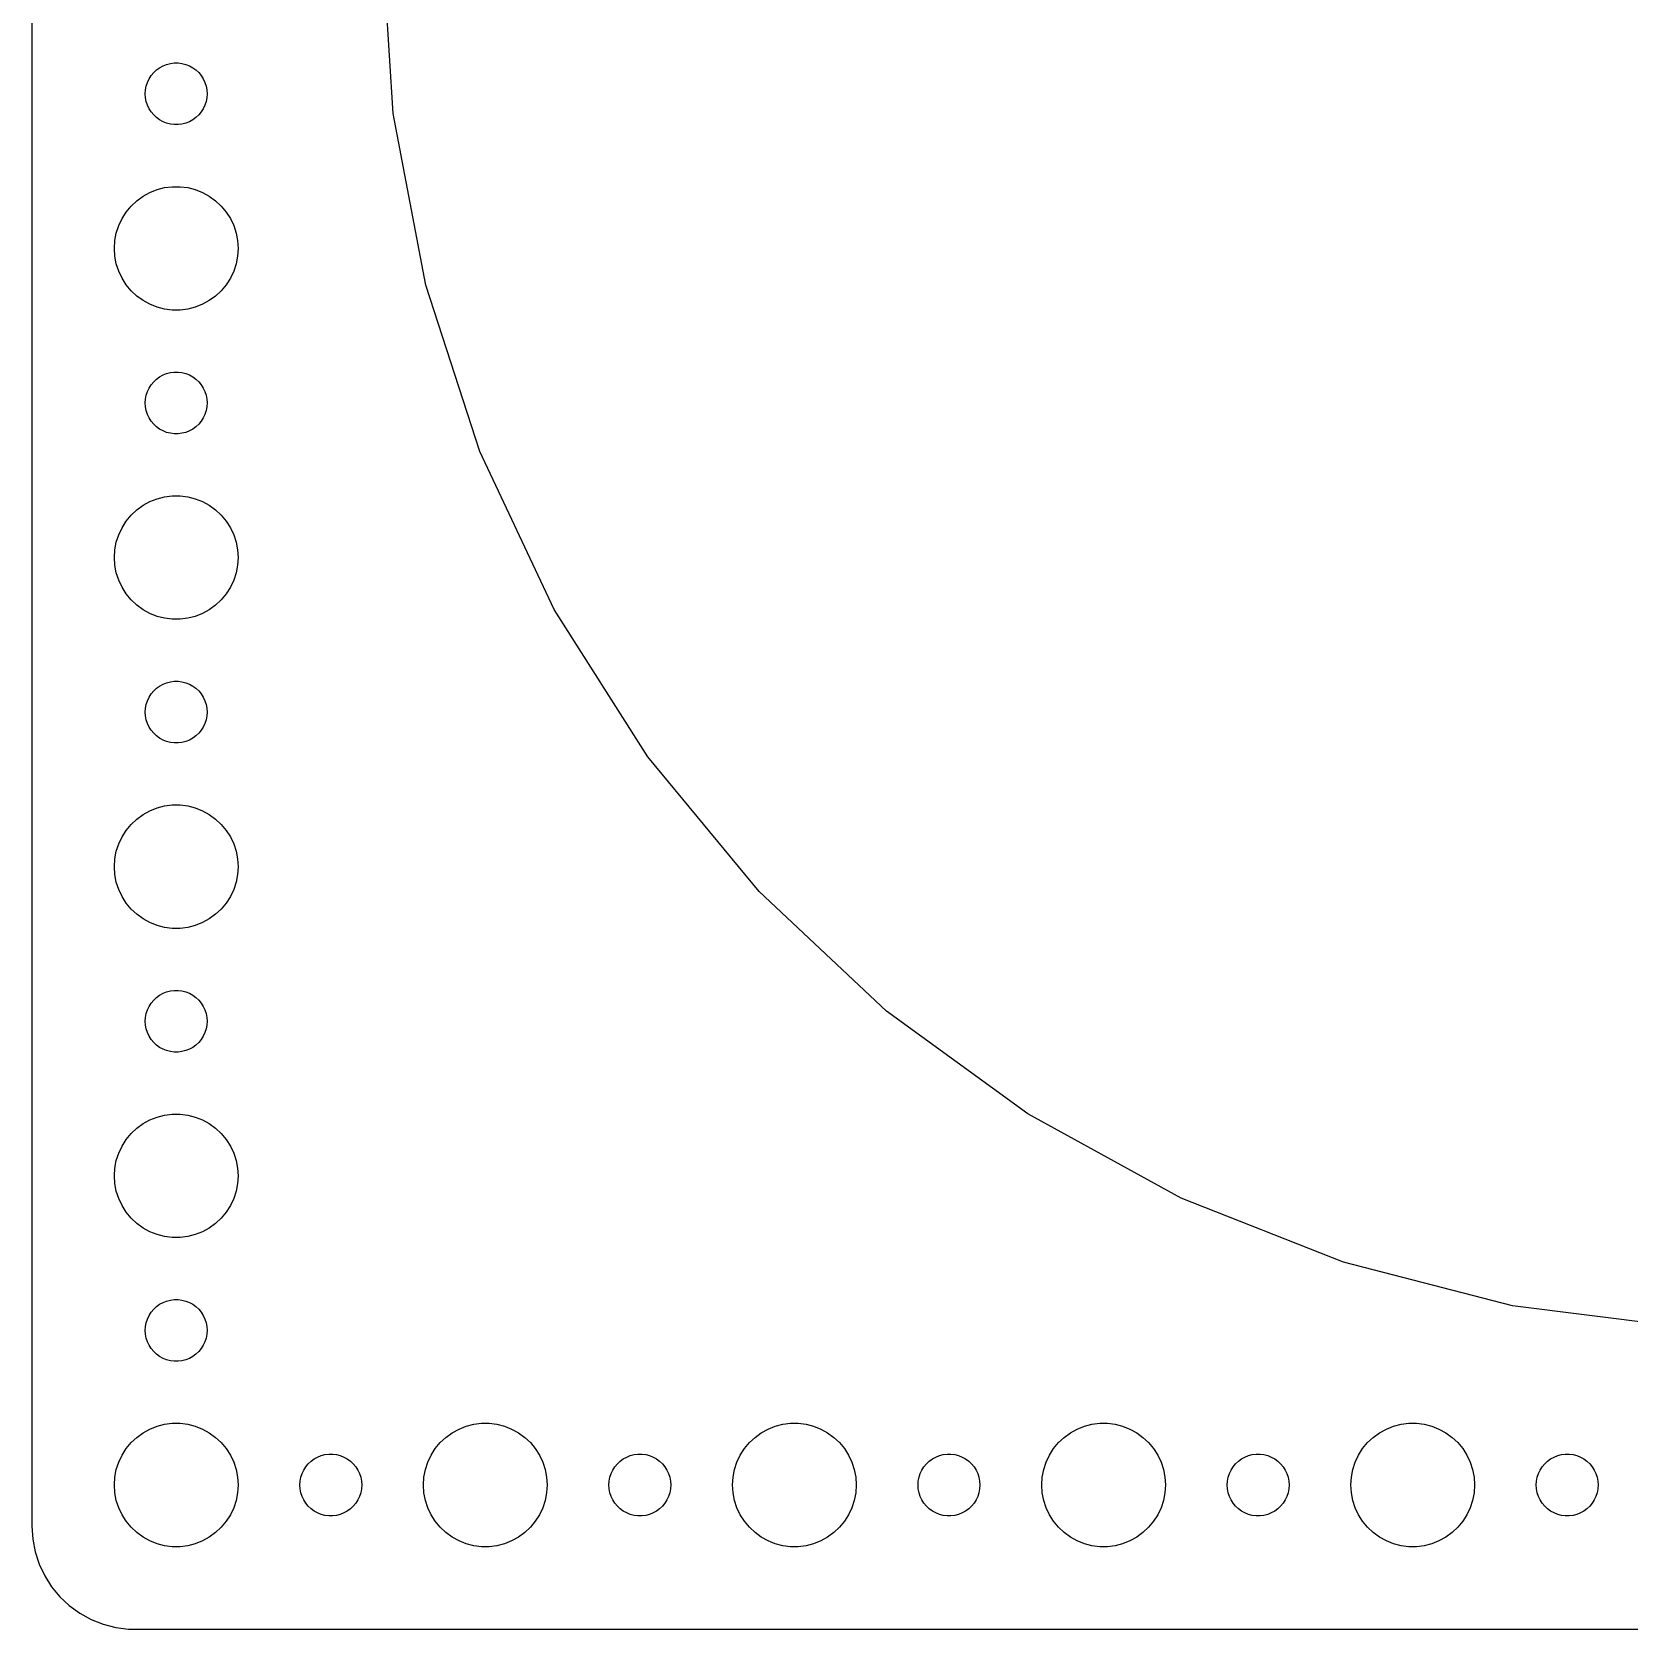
# Model space of a CAD drawing. Header units: metres. Extents: x -224 to 224, y -82 to 82.
# Drawn here: x -224.5 to -147, y -82 to -4.5 of the extents above; entities that cross this region are included whole.
import ezdxf

# ---------------------------------------------------------------- set-up
doc = ezdxf.new("R2010")
doc.units = ezdxf.units.M

msp = doc.modelspace()

# ---------------------------------------------------------------- linework, layer by layer
for p, q in [((-224.5, 77), (-224.5, -77)), ((-206.968, -8.45999), (-207.5, 0)), ((-218.304, -6.23351), (-218.139, -6.14275)), ((-218.139, -6.14275), (-217.964, -6.07341)), ((-217.964, -6.07341), (-217.781, -6.02657)), ((-217.781, -6.02657), (-217.594, -6.00294)), ((-217.594, -6.00294), (-217.406, -6.00294)), ((-217.406, -6.00294), (-217.219, -6.02657)), ((-217.219, -6.02657), (-217.036, -6.07341)), ((-217.036, -6.07341), (-216.861, -6.14275)), ((-216.861, -6.14275), (-216.696, -6.23351)), ((-218.953, -7.12695), (-218.895, -6.9478)), ((-218.895, -6.9478), (-218.814, -6.77736)), ((-218.814, -6.77736), (-218.714, -6.61832)), ((-218.714, -6.61832), (-218.593, -6.47318)), ((-218.593, -6.47318), (-218.456, -6.34422)), ((-218.456, -6.34422), (-218.304, -6.23351)), ((-216.696, -6.23351), (-216.544, -6.34422)), ((-216.544, -6.34422), (-216.407, -6.47318)), ((-216.407, -6.47318), (-216.286, -6.61832)), ((-216.286, -6.61832), (-216.186, -6.77736)), ((-216.186, -6.77736), (-216.105, -6.9478)), ((-216.105, -6.9478), (-216.047, -7.12695)), ((-219, -7.5), (-218.988, -7.312)), ((-218.988, -7.68799), (-219, -7.5)), ((-218.988, -7.312), (-218.953, -7.12695)), ((-218.953, -7.87303), (-218.988, -7.68799)), ((-216.047, -7.12695), (-216.012, -7.312)), ((-216.012, -7.68799), (-216.047, -7.87303)), ((-216.012, -7.312), (-216, -7.5)), ((-216, -7.5), (-216.012, -7.68799)), ((-218.895, -8.05219), (-218.953, -7.87303)), ((-218.814, -8.22263), (-218.895, -8.05219)), ((-218.714, -8.38167), (-218.814, -8.22263)), ((-218.593, -8.52681), (-218.714, -8.38167)), ((-216.286, -8.38167), (-216.407, -8.52681)), ((-216.186, -8.22263), (-216.286, -8.38167)), ((-216.105, -8.05219), (-216.186, -8.22263)), ((-216.047, -7.87303), (-216.105, -8.05219)), ((-205.379, -16.7866), (-206.968, -8.45999)), ((-218.456, -8.65576), (-218.593, -8.52681)), ((-218.304, -8.76648), (-218.456, -8.65576)), ((-218.139, -8.85724), (-218.304, -8.76648)), ((-217.964, -8.92657), (-218.139, -8.85724)), ((-217.781, -8.97342), (-217.964, -8.92657)), ((-217.594, -8.99704), (-217.781, -8.97342)), ((-217.406, -8.99704), (-217.594, -8.99704)), ((-217.219, -8.97342), (-217.406, -8.99704)), ((-217.036, -8.92657), (-217.219, -8.97342)), ((-216.861, -8.85724), (-217.036, -8.92657)), ((-216.696, -8.76648), (-216.861, -8.85724)), ((-216.544, -8.65576), (-216.696, -8.76648)), ((-216.407, -8.52681), (-216.544, -8.65576)), ((-219.107, -12.467), (-218.777, -12.2855)), ((-218.777, -12.2855), (-218.427, -12.1468)), ((-218.427, -12.1468), (-218.062, -12.0531)), ((-218.062, -12.0531), (-217.688, -12.0059)), ((-217.688, -12.0059), (-217.312, -12.0059)), ((-217.312, -12.0059), (-216.938, -12.0531)), ((-216.938, -12.0531), (-216.573, -12.1468)), ((-216.573, -12.1468), (-216.223, -12.2855)), ((-216.223, -12.2855), (-215.893, -12.467)), ((-219.927, -13.2366), (-219.687, -12.9464)), ((-219.687, -12.9464), (-219.412, -12.6884)), ((-219.412, -12.6884), (-219.107, -12.467)), ((-215.893, -12.467), (-215.588, -12.6884)), ((-215.588, -12.6884), (-215.313, -12.9464)), ((-215.313, -12.9464), (-215.073, -13.2366)), ((-220.406, -14.2539), (-220.289, -13.8956)), ((-220.289, -13.8956), (-220.129, -13.5547)), ((-220.129, -13.5547), (-219.927, -13.2366)), ((-215.073, -13.2366), (-214.871, -13.5547)), ((-214.871, -13.5547), (-214.711, -13.8956)), ((-214.711, -13.8956), (-214.594, -14.2539)), ((-220.5, -15), (-220.476, -14.624)), ((-220.476, -14.624), (-220.406, -14.2539)), ((-214.594, -14.2539), (-214.524, -14.624)), ((-214.524, -14.624), (-214.5, -15)), ((-220.476, -15.376), (-220.5, -15)), ((-220.406, -15.7461), (-220.476, -15.376)), ((-214.524, -15.376), (-214.594, -15.7461)), ((-214.5, -15), (-214.524, -15.376)), ((-220.289, -16.1044), (-220.406, -15.7461)), ((-220.129, -16.4453), (-220.289, -16.1044)), ((-214.711, -16.1044), (-214.871, -16.4453)), ((-214.594, -15.7461), (-214.711, -16.1044)), ((-219.927, -16.7634), (-220.129, -16.4453)), ((-219.687, -17.0536), (-219.927, -16.7634)), ((-215.073, -16.7634), (-215.313, -17.0536)), ((-214.871, -16.4453), (-215.073, -16.7634)), ((-202.76, -24.8484), (-205.379, -16.7866)), ((-219.412, -17.3115), (-219.687, -17.0536)), ((-219.107, -17.533), (-219.412, -17.3115)), ((-218.777, -17.7145), (-219.107, -17.533)), ((-218.427, -17.8532), (-218.777, -17.7145)), ((-216.223, -17.7145), (-216.573, -17.8532)), ((-215.893, -17.533), (-216.223, -17.7145)), ((-215.588, -17.3115), (-215.893, -17.533)), ((-215.313, -17.0536), (-215.588, -17.3115)), ((-218.062, -17.9469), (-218.427, -17.8532)), ((-217.688, -17.9941), (-218.062, -17.9469)), ((-217.312, -17.9941), (-217.688, -17.9941)), ((-216.938, -17.9469), (-217.312, -17.9941)), ((-216.573, -17.8532), (-216.938, -17.9469)), ((-218.814, -21.7774), (-218.714, -21.6183)), ((-218.714, -21.6183), (-218.593, -21.4732)), ((-218.593, -21.4732), (-218.456, -21.3442)), ((-218.456, -21.3442), (-218.304, -21.2335)), ((-218.304, -21.2335), (-218.139, -21.1427)), ((-218.139, -21.1427), (-217.964, -21.0734)), ((-217.964, -21.0734), (-217.781, -21.0266)), ((-217.781, -21.0266), (-217.594, -21.003)), ((-217.594, -21.003), (-217.406, -21.003)), ((-217.406, -21.003), (-217.219, -21.0266)), ((-217.219, -21.0266), (-217.036, -21.0734)), ((-217.036, -21.0734), (-216.861, -21.1427)), ((-216.861, -21.1427), (-216.696, -21.2335)), ((-216.696, -21.2335), (-216.544, -21.3442)), ((-216.544, -21.3442), (-216.407, -21.4732)), ((-216.407, -21.4732), (-216.286, -21.6183)), ((-216.286, -21.6183), (-216.186, -21.7774)), ((-219, -22.5), (-218.988, -22.312)), ((-218.988, -22.312), (-218.953, -22.127)), ((-218.953, -22.127), (-218.895, -21.9478)), ((-218.895, -21.9478), (-218.814, -21.7774)), ((-216.186, -21.7774), (-216.105, -21.9478)), ((-216.105, -21.9478), (-216.047, -22.127)), ((-216.047, -22.127), (-216.012, -22.312)), ((-216.012, -22.312), (-216, -22.5)), ((-218.988, -22.688), (-219, -22.5)), ((-218.953, -22.873), (-218.988, -22.688)), ((-218.895, -23.0522), (-218.953, -22.873)), ((-218.814, -23.2226), (-218.895, -23.0522)), ((-218.714, -23.3817), (-218.814, -23.2226)), ((-216.186, -23.2226), (-216.286, -23.3817)), ((-216.105, -23.0522), (-216.186, -23.2226)), ((-216.047, -22.873), (-216.105, -23.0522)), ((-216.012, -22.688), (-216.047, -22.873)), ((-216, -22.5), (-216.012, -22.688)), ((-218.593, -23.5268), (-218.714, -23.3817)), ((-218.456, -23.6558), (-218.593, -23.5268)), ((-218.304, -23.7665), (-218.456, -23.6558)), ((-218.139, -23.8572), (-218.304, -23.7665)), ((-217.964, -23.9266), (-218.139, -23.8572)), ((-217.781, -23.9734), (-217.964, -23.9266)), ((-217.594, -23.997), (-217.781, -23.9734)), ((-217.406, -23.997), (-217.594, -23.997)), ((-217.219, -23.9734), (-217.406, -23.997)), ((-217.036, -23.9266), (-217.219, -23.9734)), ((-216.861, -23.8572), (-217.036, -23.9266)), ((-216.696, -23.7665), (-216.861, -23.8572)), ((-216.544, -23.6558), (-216.696, -23.7665)), ((-216.407, -23.5268), (-216.544, -23.6558)), ((-216.286, -23.3817), (-216.407, -23.5268)), ((-199.151, -32.5184), (-202.76, -24.8484)), ((-218.427, -27.1468), (-218.062, -27.0531)), ((-218.062, -27.0531), (-217.688, -27.0059)), ((-217.688, -27.0059), (-217.312, -27.0059)), ((-217.312, -27.0059), (-216.938, -27.0531)), ((-216.938, -27.0531), (-216.573, -27.1468)), ((-219.687, -27.9464), (-219.412, -27.6884)), ((-219.412, -27.6884), (-219.107, -27.467)), ((-219.107, -27.467), (-218.777, -27.2855)), ((-218.777, -27.2855), (-218.427, -27.1468)), ((-216.573, -27.1468), (-216.223, -27.2855)), ((-216.223, -27.2855), (-215.893, -27.467)), ((-215.893, -27.467), (-215.588, -27.6884)), ((-215.588, -27.6884), (-215.313, -27.9464)), ((-220.289, -28.8956), (-220.129, -28.5547)), ((-220.129, -28.5547), (-219.927, -28.2366)), ((-219.927, -28.2366), (-219.687, -27.9464)), ((-215.313, -27.9464), (-215.073, -28.2366)), ((-215.073, -28.2366), (-214.871, -28.5547)), ((-214.871, -28.5547), (-214.711, -28.8956)), ((-220.476, -29.624), (-220.406, -29.2539)), ((-220.406, -29.2539), (-220.289, -28.8956)), ((-214.711, -28.8956), (-214.594, -29.2539)), ((-214.594, -29.2539), (-214.524, -29.624)), ((-220.5, -30), (-220.476, -29.624)), ((-220.476, -30.376), (-220.5, -30)), ((-214.524, -29.624), (-214.5, -30)), ((-214.5, -30), (-214.524, -30.376)), ((-220.406, -30.7461), (-220.476, -30.376)), ((-220.289, -31.1044), (-220.406, -30.7461)), ((-214.594, -30.7461), (-214.711, -31.1044)), ((-214.524, -30.376), (-214.594, -30.7461)), ((-220.129, -31.4453), (-220.289, -31.1044)), ((-219.927, -31.7634), (-220.129, -31.4453)), ((-219.687, -32.0536), (-219.927, -31.7634)), ((-215.073, -31.7634), (-215.313, -32.0536)), ((-214.871, -31.4453), (-215.073, -31.7634)), ((-214.711, -31.1044), (-214.871, -31.4453)), ((-219.412, -32.3115), (-219.687, -32.0536)), ((-219.107, -32.533), (-219.412, -32.3115)), ((-218.777, -32.7145), (-219.107, -32.533)), ((-215.893, -32.533), (-216.223, -32.7145)), ((-215.588, -32.3115), (-215.893, -32.533)), ((-215.313, -32.0536), (-215.588, -32.3115)), ((-194.609, -39.6755), (-199.151, -32.5184)), ((-218.427, -32.8532), (-218.777, -32.7145)), ((-218.062, -32.9469), (-218.427, -32.8532)), ((-217.688, -32.9941), (-218.062, -32.9469)), ((-217.312, -32.9941), (-217.688, -32.9941)), ((-216.938, -32.9469), (-217.312, -32.9941)), ((-216.573, -32.8532), (-216.938, -32.9469)), ((-216.223, -32.7145), (-216.573, -32.8532)), ((-218.593, -36.4732), (-218.456, -36.3442)), ((-218.456, -36.3442), (-218.304, -36.2335)), ((-218.304, -36.2335), (-218.139, -36.1428)), ((-218.139, -36.1428), (-217.964, -36.0734)), ((-217.964, -36.0734), (-217.781, -36.0266)), ((-217.781, -36.0266), (-217.594, -36.003)), ((-217.594, -36.003), (-217.406, -36.003)), ((-217.406, -36.003), (-217.219, -36.0266)), ((-217.219, -36.0266), (-217.036, -36.0734)), ((-217.036, -36.0734), (-216.861, -36.1428)), ((-216.861, -36.1428), (-216.696, -36.2335)), ((-216.696, -36.2335), (-216.544, -36.3442)), ((-216.544, -36.3442), (-216.407, -36.4732)), ((-218.988, -37.312), (-218.953, -37.127)), ((-218.953, -37.127), (-218.895, -36.9478)), ((-218.895, -36.9478), (-218.814, -36.7774)), ((-218.814, -36.7774), (-218.714, -36.6183)), ((-218.714, -36.6183), (-218.593, -36.4732)), ((-216.407, -36.4732), (-216.286, -36.6183)), ((-216.286, -36.6183), (-216.186, -36.7774)), ((-216.186, -36.7774), (-216.105, -36.9478)), ((-216.105, -36.9478), (-216.047, -37.127)), ((-216.047, -37.127), (-216.012, -37.312)), ((-219, -37.5), (-218.988, -37.312)), ((-218.988, -37.688), (-219, -37.5)), ((-218.953, -37.873), (-218.988, -37.688)), ((-218.895, -38.0522), (-218.953, -37.873)), ((-216.047, -37.873), (-216.105, -38.0522)), ((-216.012, -37.688), (-216.047, -37.873)), ((-216.012, -37.312), (-216, -37.5)), ((-216, -37.5), (-216.012, -37.688)), ((-218.814, -38.2226), (-218.895, -38.0522)), ((-218.714, -38.3817), (-218.814, -38.2226)), ((-218.593, -38.5268), (-218.714, -38.3817)), ((-218.456, -38.6558), (-218.593, -38.5268)), ((-218.304, -38.7665), (-218.456, -38.6558)), ((-216.544, -38.6558), (-216.696, -38.7665)), ((-216.407, -38.5268), (-216.544, -38.6558)), ((-216.286, -38.3817), (-216.407, -38.5268)), ((-216.186, -38.2226), (-216.286, -38.3817)), ((-216.105, -38.0522), (-216.186, -38.2226)), ((-218.139, -38.8572), (-218.304, -38.7665)), ((-217.964, -38.9266), (-218.139, -38.8572)), ((-217.781, -38.9734), (-217.964, -38.9266)), ((-217.594, -38.997), (-217.781, -38.9734)), ((-217.406, -38.997), (-217.594, -38.997)), ((-217.219, -38.9734), (-217.406, -38.997)), ((-217.036, -38.9266), (-217.219, -38.9734)), ((-216.861, -38.8572), (-217.036, -38.9266)), ((-216.696, -38.7665), (-216.861, -38.8572)), ((-189.205, -46.2069), (-194.609, -39.6755)), ((-219.412, -42.6885), (-219.107, -42.467)), ((-219.107, -42.467), (-218.777, -42.2855)), ((-218.777, -42.2855), (-218.427, -42.1468)), ((-218.427, -42.1468), (-218.062, -42.0531)), ((-218.062, -42.0531), (-217.688, -42.0059)), ((-217.688, -42.0059), (-217.312, -42.0059)), ((-217.312, -42.0059), (-216.938, -42.0531)), ((-216.938, -42.0531), (-216.573, -42.1468)), ((-216.573, -42.1468), (-216.223, -42.2855)), ((-216.223, -42.2855), (-215.893, -42.467)), ((-215.893, -42.467), (-215.588, -42.6885)), ((-220.129, -43.5547), (-219.927, -43.2366)), ((-219.927, -43.2366), (-219.687, -42.9464)), ((-219.687, -42.9464), (-219.412, -42.6885)), ((-215.588, -42.6885), (-215.313, -42.9464)), ((-215.313, -42.9464), (-215.073, -43.2366)), ((-215.073, -43.2366), (-214.871, -43.5547)), ((-220.406, -44.2539), (-220.289, -43.8956)), ((-220.289, -43.8956), (-220.129, -43.5547)), ((-214.871, -43.5547), (-214.711, -43.8956)), ((-214.711, -43.8956), (-214.594, -44.2539)), ((-220.5, -45), (-220.476, -44.624)), ((-220.476, -44.624), (-220.406, -44.2539)), ((-214.594, -44.2539), (-214.524, -44.624)), ((-214.524, -44.624), (-214.5, -45)), ((-220.476, -45.376), (-220.5, -45)), ((-220.406, -45.7461), (-220.476, -45.376)), ((-214.524, -45.376), (-214.594, -45.7461)), ((-214.5, -45), (-214.524, -45.376)), ((-220.289, -46.1044), (-220.406, -45.7461)), ((-220.129, -46.4453), (-220.289, -46.1044)), ((-219.927, -46.7634), (-220.129, -46.4453)), ((-214.871, -46.4453), (-215.073, -46.7634)), ((-214.711, -46.1044), (-214.871, -46.4453)), ((-214.594, -45.7461), (-214.711, -46.1044)), ((-183.026, -52.0096), (-189.205, -46.2069)), ((-219.687, -47.0536), (-219.927, -46.7634)), ((-219.412, -47.3115), (-219.687, -47.0536)), ((-215.313, -47.0536), (-215.588, -47.3115)), ((-215.073, -46.7634), (-215.313, -47.0536)), ((-219.107, -47.533), (-219.412, -47.3115)), ((-218.777, -47.7145), (-219.107, -47.533)), ((-218.427, -47.8532), (-218.777, -47.7145)), ((-218.062, -47.9469), (-218.427, -47.8532)), ((-217.688, -47.9941), (-218.062, -47.9469)), ((-217.312, -47.9941), (-217.688, -47.9941)), ((-216.938, -47.9469), (-217.312, -47.9941)), ((-216.573, -47.8532), (-216.938, -47.9469)), ((-216.223, -47.7145), (-216.573, -47.8532)), ((-215.893, -47.533), (-216.223, -47.7145)), ((-215.588, -47.3115), (-215.893, -47.533)), ((-218.304, -51.2335), (-218.139, -51.1428)), ((-218.139, -51.1428), (-217.964, -51.0734)), ((-217.964, -51.0734), (-217.781, -51.0266)), ((-217.781, -51.0266), (-217.594, -51.003)), ((-217.594, -51.003), (-217.406, -51.003)), ((-217.406, -51.003), (-217.219, -51.0266)), ((-217.219, -51.0266), (-217.036, -51.0734)), ((-217.036, -51.0734), (-216.861, -51.1428)), ((-216.861, -51.1428), (-216.696, -51.2335)), ((-218.895, -51.9478), (-218.814, -51.7774)), ((-218.814, -51.7774), (-218.714, -51.6183)), ((-218.714, -51.6183), (-218.593, -51.4732)), ((-218.593, -51.4732), (-218.456, -51.3442)), ((-218.456, -51.3442), (-218.304, -51.2335)), ((-216.696, -51.2335), (-216.544, -51.3442)), ((-216.544, -51.3442), (-216.407, -51.4732)), ((-216.407, -51.4732), (-216.286, -51.6183)), ((-216.286, -51.6183), (-216.186, -51.7774)), ((-216.186, -51.7774), (-216.105, -51.9478)), ((-219, -52.5), (-218.988, -52.312)), ((-218.988, -52.688), (-219, -52.5)), ((-218.988, -52.312), (-218.953, -52.127)), ((-218.953, -52.873), (-218.988, -52.688)), ((-218.953, -52.127), (-218.895, -51.9478)), ((-216.105, -51.9478), (-216.047, -52.127)), ((-216.047, -52.127), (-216.012, -52.312)), ((-216.012, -52.688), (-216.047, -52.873)), ((-216.012, -52.312), (-216, -52.5)), ((-216, -52.5), (-216.012, -52.688)), ((-176.168, -56.9921), (-183.026, -52.0096)), ((-218.895, -53.0522), (-218.953, -52.873)), ((-218.814, -53.2226), (-218.895, -53.0522)), ((-218.714, -53.3817), (-218.814, -53.2226)), ((-218.593, -53.5268), (-218.714, -53.3817)), ((-216.286, -53.3817), (-216.407, -53.5268)), ((-216.186, -53.2226), (-216.286, -53.3817)), ((-216.105, -53.0522), (-216.186, -53.2226)), ((-216.047, -52.873), (-216.105, -53.0522)), ((-218.456, -53.6558), (-218.593, -53.5268)), ((-218.304, -53.7665), (-218.456, -53.6558)), ((-218.139, -53.8572), (-218.304, -53.7665)), ((-217.964, -53.9266), (-218.139, -53.8572)), ((-217.781, -53.9734), (-217.964, -53.9266)), ((-217.594, -53.997), (-217.781, -53.9734)), ((-217.406, -53.997), (-217.594, -53.997)), ((-217.219, -53.9734), (-217.406, -53.997)), ((-217.036, -53.9266), (-217.219, -53.9734)), ((-216.861, -53.8572), (-217.036, -53.9266)), ((-216.696, -53.7665), (-216.861, -53.8572)), ((-216.544, -53.6558), (-216.696, -53.7665)), ((-216.407, -53.5268), (-216.544, -53.6558)), ((-219.107, -57.467), (-218.777, -57.2855)), ((-218.777, -57.2855), (-218.427, -57.1468)), ((-218.427, -57.1468), (-218.062, -57.0531)), ((-218.062, -57.0531), (-217.688, -57.0059)), ((-217.688, -57.0059), (-217.312, -57.0059)), ((-217.312, -57.0059), (-216.938, -57.0531)), ((-216.938, -57.0531), (-216.573, -57.1468)), ((-216.573, -57.1468), (-216.223, -57.2855)), ((-216.223, -57.2855), (-215.893, -57.467)), ((-168.74, -61.0758), (-176.168, -56.9921)), ((-219.927, -58.2366), (-219.687, -57.9464)), ((-219.687, -57.9464), (-219.412, -57.6885)), ((-219.412, -57.6885), (-219.107, -57.467)), ((-215.893, -57.467), (-215.588, -57.6885)), ((-215.588, -57.6885), (-215.313, -57.9464)), ((-215.313, -57.9464), (-215.073, -58.2366)), ((-220.406, -59.2539), (-220.289, -58.8956)), ((-220.289, -58.8956), (-220.129, -58.5547)), ((-220.129, -58.5547), (-219.927, -58.2366)), ((-215.073, -58.2366), (-214.871, -58.5547)), ((-214.871, -58.5547), (-214.711, -58.8956)), ((-214.711, -58.8956), (-214.594, -59.2539)), ((-220.5, -60), (-220.476, -59.624)), ((-220.476, -59.624), (-220.406, -59.2539)), ((-214.594, -59.2539), (-214.524, -59.624)), ((-214.524, -59.624), (-214.5, -60)), ((-220.476, -60.376), (-220.5, -60)), ((-220.406, -60.7461), (-220.476, -60.376)), ((-214.524, -60.376), (-214.594, -60.7461)), ((-214.5, -60), (-214.524, -60.376)), ((-220.289, -61.1044), (-220.406, -60.7461)), ((-220.129, -61.4453), (-220.289, -61.1044)), ((-214.711, -61.1044), (-214.871, -61.4453)), ((-214.594, -60.7461), (-214.711, -61.1044)), ((-160.859, -64.1963), (-168.74, -61.0758)), ((-219.927, -61.7634), (-220.129, -61.4453)), ((-219.687, -62.0536), (-219.927, -61.7634)), ((-215.073, -61.7634), (-215.313, -62.0536)), ((-214.871, -61.4453), (-215.073, -61.7634)), ((-219.412, -62.3115), (-219.687, -62.0536)), ((-219.107, -62.533), (-219.412, -62.3115)), ((-218.777, -62.7145), (-219.107, -62.533)), ((-218.427, -62.8532), (-218.777, -62.7145)), ((-216.223, -62.7145), (-216.573, -62.8532)), ((-215.893, -62.533), (-216.223, -62.7145)), ((-215.588, -62.3115), (-215.893, -62.533)), ((-215.313, -62.0536), (-215.588, -62.3115)), ((-218.062, -62.9469), (-218.427, -62.8532)), ((-217.688, -62.9941), (-218.062, -62.9469)), ((-217.312, -62.9941), (-217.688, -62.9941)), ((-216.938, -62.9469), (-217.312, -62.9941)), ((-216.573, -62.8532), (-216.938, -62.9469)), ((-152.648, -66.3044), (-160.859, -64.1963)), ((-218.814, -66.7774), (-218.714, -66.6183)), ((-218.714, -66.6183), (-218.593, -66.4732)), ((-218.593, -66.4732), (-218.456, -66.3442)), ((-218.456, -66.3442), (-218.304, -66.2335)), ((-218.304, -66.2335), (-218.139, -66.1428)), ((-218.139, -66.1428), (-217.964, -66.0734)), ((-217.964, -66.0734), (-217.781, -66.0266)), ((-217.781, -66.0266), (-217.594, -66.003)), ((-217.594, -66.003), (-217.406, -66.003)), ((-217.406, -66.003), (-217.219, -66.0266)), ((-217.219, -66.0266), (-217.036, -66.0734)), ((-217.036, -66.0734), (-216.861, -66.1428)), ((-216.861, -66.1428), (-216.696, -66.2335)), ((-216.696, -66.2335), (-216.544, -66.3442)), ((-216.544, -66.3442), (-216.407, -66.4732)), ((-216.407, -66.4732), (-216.286, -66.6183)), ((-216.286, -66.6183), (-216.186, -66.7774)), ((-144.238, -67.3668), (-152.648, -66.3044)), ((-219, -67.5), (-218.988, -67.312)), ((-218.988, -67.312), (-218.953, -67.127)), ((-218.953, -67.127), (-218.895, -66.9478)), ((-218.895, -66.9478), (-218.814, -66.7774)), ((-216.186, -66.7774), (-216.105, -66.9478)), ((-216.105, -66.9478), (-216.047, -67.127)), ((-216.047, -67.127), (-216.012, -67.312)), ((-216.012, -67.312), (-216, -67.5)), ((-218.988, -67.688), (-219, -67.5)), ((-218.953, -67.873), (-218.988, -67.688)), ((-218.895, -68.0522), (-218.953, -67.873)), ((-218.814, -68.2226), (-218.895, -68.0522)), ((-216.105, -68.0522), (-216.186, -68.2226)), ((-216.047, -67.873), (-216.105, -68.0522)), ((-216.012, -67.688), (-216.047, -67.873)), ((-216, -67.5), (-216.012, -67.688)), ((-218.714, -68.3817), (-218.814, -68.2226)), ((-218.593, -68.5268), (-218.714, -68.3817)), ((-218.456, -68.6558), (-218.593, -68.5268)), ((-218.304, -68.7665), (-218.456, -68.6558)), ((-218.139, -68.8572), (-218.304, -68.7665)), ((-217.964, -68.9266), (-218.139, -68.8572)), ((-217.781, -68.9734), (-217.964, -68.9266)), ((-217.594, -68.997), (-217.781, -68.9734)), ((-217.219, -68.9734), (-217.406, -68.997)), ((-217.036, -68.9266), (-217.219, -68.9734)), ((-216.861, -68.8572), (-217.036, -68.9266)), ((-216.696, -68.7665), (-216.861, -68.8572)), ((-216.544, -68.6558), (-216.696, -68.7665)), ((-216.407, -68.5268), (-216.544, -68.6558)), ((-216.286, -68.3817), (-216.407, -68.5268)), ((-216.186, -68.2226), (-216.286, -68.3817)), ((-217.406, -68.997), (-217.594, -68.997)), ((-218.427, -72.1468), (-218.062, -72.0531)), ((-218.062, -72.0531), (-217.688, -72.0059)), ((-217.688, -72.0059), (-217.312, -72.0059)), ((-217.312, -72.0059), (-216.938, -72.0531)), ((-216.938, -72.0531), (-216.573, -72.1468)), ((-203.427, -72.1468), (-203.062, -72.0531)), ((-203.062, -72.0531), (-202.688, -72.0059)), ((-202.688, -72.0059), (-202.312, -72.0059)), ((-202.312, -72.0059), (-201.938, -72.0531)), ((-201.938, -72.0531), (-201.573, -72.1468)), ((-188.427, -72.1468), (-188.062, -72.0531)), ((-188.062, -72.0531), (-187.688, -72.0059)), ((-187.688, -72.0059), (-187.312, -72.0059)), ((-187.312, -72.0059), (-186.938, -72.0531)), ((-186.938, -72.0531), (-186.573, -72.1468)), ((-173.427, -72.1468), (-173.062, -72.0531)), ((-173.062, -72.0531), (-172.688, -72.0059)), ((-172.688, -72.0059), (-172.312, -72.0059)), ((-172.312, -72.0059), (-171.938, -72.0531)), ((-171.938, -72.0531), (-171.573, -72.1468)), ((-158.427, -72.1468), (-158.062, -72.0531)), ((-158.062, -72.0531), (-157.688, -72.0059)), ((-157.688, -72.0059), (-157.312, -72.0059)), ((-157.312, -72.0059), (-156.938, -72.0531)), ((-156.938, -72.0531), (-156.573, -72.1468)), ((-219.687, -72.9464), (-219.412, -72.6885)), ((-219.412, -72.6885), (-219.107, -72.467)), ((-219.107, -72.467), (-218.777, -72.2855)), ((-218.777, -72.2855), (-218.427, -72.1468)), ((-216.573, -72.1468), (-216.223, -72.2855)), ((-216.223, -72.2855), (-215.893, -72.467)), ((-215.893, -72.467), (-215.588, -72.6885)), ((-215.588, -72.6885), (-215.313, -72.9464)), ((-204.687, -72.9464), (-204.412, -72.6885)), ((-204.412, -72.6885), (-204.107, -72.467)), ((-204.107, -72.467), (-203.777, -72.2855)), ((-203.777, -72.2855), (-203.427, -72.1468)), ((-201.573, -72.1468), (-201.223, -72.2855)), ((-201.223, -72.2855), (-200.893, -72.467)), ((-200.893, -72.467), (-200.588, -72.6885)), ((-200.588, -72.6885), (-200.313, -72.9464)), ((-189.687, -72.9464), (-189.412, -72.6885)), ((-189.412, -72.6885), (-189.107, -72.467)), ((-189.107, -72.467), (-188.777, -72.2855)), ((-188.777, -72.2855), (-188.427, -72.1468)), ((-186.573, -72.1468), (-186.223, -72.2855)), ((-186.223, -72.2855), (-185.893, -72.467)), ((-185.893, -72.467), (-185.588, -72.6885)), ((-185.588, -72.6885), (-185.313, -72.9464)), ((-174.687, -72.9464), (-174.412, -72.6885)), ((-174.412, -72.6885), (-174.107, -72.467)), ((-174.107, -72.467), (-173.777, -72.2855)), ((-173.777, -72.2855), (-173.427, -72.1468)), ((-171.573, -72.1468), (-171.223, -72.2855)), ((-171.223, -72.2855), (-170.893, -72.467)), ((-170.893, -72.467), (-170.588, -72.6885)), ((-170.588, -72.6885), (-170.313, -72.9464)), ((-159.687, -72.9464), (-159.412, -72.6885)), ((-159.412, -72.6885), (-159.107, -72.467)), ((-159.107, -72.467), (-158.777, -72.2855)), ((-158.777, -72.2855), (-158.427, -72.1468)), ((-156.573, -72.1468), (-156.223, -72.2855)), ((-156.223, -72.2855), (-155.893, -72.467)), ((-155.893, -72.467), (-155.588, -72.6885)), ((-155.588, -72.6885), (-155.313, -72.9464)), ((-220.289, -73.8956), (-220.129, -73.5547)), ((-220.129, -73.5547), (-219.927, -73.2366)), ((-219.927, -73.2366), (-219.687, -72.9464)), ((-215.313, -72.9464), (-215.073, -73.2366)), ((-215.073, -73.2366), (-214.871, -73.5547)), ((-214.871, -73.5547), (-214.711, -73.8956)), ((-210.639, -73.6428), (-210.464, -73.5734)), ((-210.464, -73.5734), (-210.281, -73.5266)), ((-210.281, -73.5266), (-210.094, -73.503)), ((-210.094, -73.503), (-209.906, -73.503)), ((-209.906, -73.503), (-209.719, -73.5266)), ((-209.719, -73.5266), (-209.536, -73.5734)), ((-209.536, -73.5734), (-209.361, -73.6428)), ((-205.289, -73.8956), (-205.129, -73.5547)), ((-205.129, -73.5547), (-204.927, -73.2366)), ((-204.927, -73.2366), (-204.687, -72.9464)), ((-200.313, -72.9464), (-200.073, -73.2366)), ((-200.073, -73.2366), (-199.871, -73.5547)), ((-199.871, -73.5547), (-199.711, -73.8956)), ((-195.639, -73.6428), (-195.464, -73.5734)), ((-195.464, -73.5734), (-195.281, -73.5266)), ((-195.281, -73.5266), (-195.094, -73.503)), ((-195.094, -73.503), (-194.906, -73.503)), ((-194.906, -73.503), (-194.719, -73.5266)), ((-194.719, -73.5266), (-194.536, -73.5734)), ((-194.536, -73.5734), (-194.361, -73.6428)), ((-190.289, -73.8956), (-190.129, -73.5547)), ((-190.129, -73.5547), (-189.927, -73.2366)), ((-189.927, -73.2366), (-189.687, -72.9464)), ((-185.313, -72.9464), (-185.073, -73.2366)), ((-185.073, -73.2366), (-184.871, -73.5547)), ((-184.871, -73.5547), (-184.711, -73.8956)), ((-180.639, -73.6428), (-180.464, -73.5734)), ((-180.464, -73.5734), (-180.281, -73.5266)), ((-180.281, -73.5266), (-180.094, -73.503)), ((-180.094, -73.503), (-179.906, -73.503)), ((-179.906, -73.503), (-179.719, -73.5266)), ((-179.719, -73.5266), (-179.536, -73.5734)), ((-179.536, -73.5734), (-179.361, -73.6428)), ((-175.289, -73.8956), (-175.129, -73.5547)), ((-175.129, -73.5547), (-174.927, -73.2366)), ((-174.927, -73.2366), (-174.687, -72.9464)), ((-170.313, -72.9464), (-170.073, -73.2366)), ((-170.073, -73.2366), (-169.871, -73.5547)), ((-169.871, -73.5547), (-169.711, -73.8956)), ((-165.639, -73.6428), (-165.464, -73.5734)), ((-165.464, -73.5734), (-165.281, -73.5266)), ((-165.281, -73.5266), (-165.094, -73.503)), ((-165.094, -73.503), (-164.906, -73.503)), ((-164.906, -73.503), (-164.719, -73.5266)), ((-164.719, -73.5266), (-164.536, -73.5734)), ((-164.536, -73.5734), (-164.361, -73.6428)), ((-160.289, -73.8956), (-160.129, -73.5547)), ((-160.129, -73.5547), (-159.927, -73.2366)), ((-159.927, -73.2366), (-159.687, -72.9464)), ((-155.313, -72.9464), (-155.073, -73.2366)), ((-155.073, -73.2366), (-154.871, -73.5547)), ((-154.871, -73.5547), (-154.711, -73.8956)), ((-150.639, -73.6428), (-150.464, -73.5734)), ((-150.464, -73.5734), (-150.281, -73.5266)), ((-150.281, -73.5266), (-150.094, -73.503)), ((-150.094, -73.503), (-149.906, -73.503)), ((-149.906, -73.503), (-149.719, -73.5266)), ((-149.719, -73.5266), (-149.536, -73.5734)), ((-149.536, -73.5734), (-149.361, -73.6428)), ((-220.476, -74.624), (-220.406, -74.2539)), ((-220.406, -74.2539), (-220.289, -73.8956)), ((-214.711, -73.8956), (-214.594, -74.2539)), ((-214.594, -74.2539), (-214.524, -74.624)), ((-211.395, -74.4478), (-211.314, -74.2774)), ((-211.314, -74.2774), (-211.214, -74.1183)), ((-211.214, -74.1183), (-211.093, -73.9732)), ((-211.093, -73.9732), (-210.956, -73.8442)), ((-210.956, -73.8442), (-210.804, -73.7335)), ((-210.804, -73.7335), (-210.639, -73.6428)), ((-209.361, -73.6428), (-209.196, -73.7335)), ((-209.196, -73.7335), (-209.044, -73.8442)), ((-209.044, -73.8442), (-208.907, -73.9732)), ((-208.907, -73.9732), (-208.786, -74.1183)), ((-208.786, -74.1183), (-208.686, -74.2774)), ((-208.686, -74.2774), (-208.605, -74.4478)), ((-205.476, -74.624), (-205.406, -74.2539)), ((-205.406, -74.2539), (-205.289, -73.8956)), ((-199.711, -73.8956), (-199.594, -74.2539)), ((-199.594, -74.2539), (-199.524, -74.624)), ((-196.395, -74.4478), (-196.314, -74.2774)), ((-196.314, -74.2774), (-196.214, -74.1183)), ((-196.214, -74.1183), (-196.093, -73.9732)), ((-196.093, -73.9732), (-195.956, -73.8442)), ((-195.956, -73.8442), (-195.804, -73.7335)), ((-195.804, -73.7335), (-195.639, -73.6428)), ((-194.361, -73.6428), (-194.196, -73.7335)), ((-194.196, -73.7335), (-194.044, -73.8442)), ((-194.044, -73.8442), (-193.907, -73.9732)), ((-193.907, -73.9732), (-193.786, -74.1183)), ((-193.786, -74.1183), (-193.686, -74.2774)), ((-193.686, -74.2774), (-193.605, -74.4478)), ((-190.476, -74.624), (-190.406, -74.2539)), ((-190.406, -74.2539), (-190.289, -73.8956)), ((-184.711, -73.8956), (-184.594, -74.2539)), ((-184.594, -74.2539), (-184.524, -74.624)), ((-181.395, -74.4478), (-181.314, -74.2774)), ((-181.314, -74.2774), (-181.214, -74.1183)), ((-181.214, -74.1183), (-181.093, -73.9732)), ((-181.093, -73.9732), (-180.956, -73.8442)), ((-180.956, -73.8442), (-180.804, -73.7335)), ((-180.804, -73.7335), (-180.639, -73.6428)), ((-179.361, -73.6428), (-179.196, -73.7335)), ((-179.196, -73.7335), (-179.044, -73.8442)), ((-179.044, -73.8442), (-178.907, -73.9732)), ((-178.907, -73.9732), (-178.786, -74.1183)), ((-178.786, -74.1183), (-178.686, -74.2774)), ((-178.686, -74.2774), (-178.605, -74.4478)), ((-175.476, -74.624), (-175.406, -74.2539)), ((-175.406, -74.2539), (-175.289, -73.8956)), ((-169.711, -73.8956), (-169.594, -74.2539)), ((-169.594, -74.2539), (-169.524, -74.624)), ((-166.395, -74.4478), (-166.314, -74.2774)), ((-166.314, -74.2774), (-166.214, -74.1183)), ((-166.214, -74.1183), (-166.093, -73.9732)), ((-166.093, -73.9732), (-165.956, -73.8442)), ((-165.956, -73.8442), (-165.804, -73.7335)), ((-165.804, -73.7335), (-165.639, -73.6428)), ((-164.361, -73.6428), (-164.196, -73.7335)), ((-164.196, -73.7335), (-164.044, -73.8442)), ((-164.044, -73.8442), (-163.907, -73.9732)), ((-163.907, -73.9732), (-163.786, -74.1183)), ((-163.786, -74.1183), (-163.686, -74.2774)), ((-163.686, -74.2774), (-163.605, -74.4478)), ((-160.476, -74.624), (-160.406, -74.2539)), ((-160.406, -74.2539), (-160.289, -73.8956)), ((-154.711, -73.8956), (-154.594, -74.2539)), ((-154.594, -74.2539), (-154.524, -74.624)), ((-151.395, -74.4478), (-151.314, -74.2774)), ((-151.314, -74.2774), (-151.214, -74.1183)), ((-151.214, -74.1183), (-151.093, -73.9732)), ((-151.093, -73.9732), (-150.956, -73.8442)), ((-150.956, -73.8442), (-150.804, -73.7335)), ((-150.804, -73.7335), (-150.639, -73.6428)), ((-149.361, -73.6428), (-149.196, -73.7335)), ((-149.196, -73.7335), (-149.044, -73.8442)), ((-149.044, -73.8442), (-148.907, -73.9732)), ((-148.907, -73.9732), (-148.786, -74.1183)), ((-148.786, -74.1183), (-148.686, -74.2774)), ((-148.686, -74.2774), (-148.605, -74.4478)), ((-220.5, -75), (-220.476, -74.624)), ((-220.476, -75.376), (-220.5, -75)), ((-214.524, -74.624), (-214.5, -75)), ((-214.5, -75), (-214.524, -75.376)), ((-211.5, -75), (-211.488, -74.812)), ((-211.488, -75.188), (-211.5, -75)), ((-211.488, -74.812), (-211.453, -74.627)), ((-211.453, -74.627), (-211.395, -74.4478)), ((-208.605, -74.4478), (-208.547, -74.627)), ((-208.547, -74.627), (-208.512, -74.812)), ((-208.512, -74.812), (-208.5, -75)), ((-208.5, -75), (-208.512, -75.188)), ((-205.5, -75), (-205.476, -74.624)), ((-205.476, -75.376), (-205.5, -75)), ((-199.524, -74.624), (-199.5, -75)), ((-199.5, -75), (-199.524, -75.376)), ((-196.5, -75), (-196.488, -74.812)), ((-196.488, -75.188), (-196.5, -75)), ((-196.488, -74.812), (-196.453, -74.627)), ((-196.453, -74.627), (-196.395, -74.4478)), ((-193.605, -74.4478), (-193.547, -74.627)), ((-193.547, -74.627), (-193.512, -74.812)), ((-193.512, -74.812), (-193.5, -75)), ((-193.5, -75), (-193.512, -75.188)), ((-190.5, -75), (-190.476, -74.624)), ((-190.476, -75.376), (-190.5, -75)), ((-184.524, -74.624), (-184.5, -75)), ((-184.5, -75), (-184.524, -75.376)), ((-181.5, -75), (-181.488, -74.812)), ((-181.488, -75.188), (-181.5, -75)), ((-181.488, -74.812), (-181.453, -74.627)), ((-181.453, -74.627), (-181.395, -74.4478)), ((-178.605, -74.4478), (-178.547, -74.627)), ((-178.547, -74.627), (-178.512, -74.812)), ((-178.512, -74.812), (-178.5, -75)), ((-178.5, -75), (-178.512, -75.188)), ((-175.5, -75), (-175.476, -74.624)), ((-175.476, -75.376), (-175.5, -75)), ((-169.524, -74.624), (-169.5, -75)), ((-169.5, -75), (-169.524, -75.376)), ((-166.5, -75), (-166.488, -74.812)), ((-166.488, -75.188), (-166.5, -75)), ((-166.488, -74.812), (-166.453, -74.627)), ((-166.453, -74.627), (-166.395, -74.4478)), ((-163.605, -74.4478), (-163.547, -74.627)), ((-163.547, -74.627), (-163.512, -74.812)), ((-163.512, -74.812), (-163.5, -75)), ((-163.5, -75), (-163.512, -75.188)), ((-160.5, -75), (-160.476, -74.624)), ((-160.476, -75.376), (-160.5, -75)), ((-154.524, -74.624), (-154.5, -75)), ((-154.5, -75), (-154.524, -75.376)), ((-151.5, -75), (-151.488, -74.812)), ((-151.488, -75.188), (-151.5, -75)), ((-151.488, -74.812), (-151.453, -74.627)), ((-151.453, -74.627), (-151.395, -74.4478)), ((-148.605, -74.4478), (-148.547, -74.627)), ((-148.547, -74.627), (-148.512, -74.812)), ((-148.512, -74.812), (-148.5, -75)), ((-148.5, -75), (-148.512, -75.188)), ((-220.406, -75.7461), (-220.476, -75.376)), ((-220.289, -76.1044), (-220.406, -75.7461)), ((-214.594, -75.7461), (-214.711, -76.1044)), ((-214.524, -75.376), (-214.594, -75.7461)), ((-211.453, -75.373), (-211.488, -75.188)), ((-211.395, -75.5522), (-211.453, -75.373)), ((-211.314, -75.7226), (-211.395, -75.5522)), ((-211.214, -75.8817), (-211.314, -75.7226)), ((-211.093, -76.0268), (-211.214, -75.8817)), ((-208.786, -75.8817), (-208.907, -76.0268)), ((-208.686, -75.7226), (-208.786, -75.8817)), ((-208.605, -75.5522), (-208.686, -75.7226)), ((-208.547, -75.373), (-208.605, -75.5522)), ((-208.512, -75.188), (-208.547, -75.373)), ((-205.406, -75.7461), (-205.476, -75.376)), ((-205.289, -76.1044), (-205.406, -75.7461)), ((-199.594, -75.7461), (-199.711, -76.1044)), ((-199.524, -75.376), (-199.594, -75.7461)), ((-196.453, -75.373), (-196.488, -75.188)), ((-196.395, -75.5522), (-196.453, -75.373)), ((-196.314, -75.7226), (-196.395, -75.5522)), ((-196.214, -75.8817), (-196.314, -75.7226)), ((-196.093, -76.0268), (-196.214, -75.8817)), ((-193.786, -75.8817), (-193.907, -76.0268)), ((-193.686, -75.7226), (-193.786, -75.8817)), ((-193.605, -75.5522), (-193.686, -75.7226)), ((-193.547, -75.373), (-193.605, -75.5522)), ((-193.512, -75.188), (-193.547, -75.373)), ((-190.406, -75.7461), (-190.476, -75.376)), ((-190.289, -76.1044), (-190.406, -75.7461)), ((-184.594, -75.7461), (-184.711, -76.1044)), ((-184.524, -75.376), (-184.594, -75.7461)), ((-181.453, -75.373), (-181.488, -75.188)), ((-181.395, -75.5522), (-181.453, -75.373)), ((-181.314, -75.7226), (-181.395, -75.5522)), ((-181.214, -75.8817), (-181.314, -75.7226)), ((-181.093, -76.0268), (-181.214, -75.8817)), ((-178.786, -75.8817), (-178.907, -76.0268)), ((-178.686, -75.7226), (-178.786, -75.8817)), ((-178.605, -75.5522), (-178.686, -75.7226)), ((-178.547, -75.373), (-178.605, -75.5522)), ((-178.512, -75.188), (-178.547, -75.373)), ((-175.406, -75.7461), (-175.476, -75.376)), ((-175.289, -76.1044), (-175.406, -75.7461)), ((-169.594, -75.7461), (-169.711, -76.1044)), ((-169.524, -75.376), (-169.594, -75.7461)), ((-166.453, -75.373), (-166.488, -75.188)), ((-166.395, -75.5522), (-166.453, -75.373)), ((-166.314, -75.7226), (-166.395, -75.5522)), ((-166.214, -75.8817), (-166.314, -75.7226)), ((-166.093, -76.0268), (-166.214, -75.8817)), ((-163.786, -75.8817), (-163.907, -76.0268)), ((-163.686, -75.7226), (-163.786, -75.8817)), ((-163.605, -75.5522), (-163.686, -75.7226)), ((-163.547, -75.373), (-163.605, -75.5522)), ((-163.512, -75.188), (-163.547, -75.373)), ((-160.406, -75.7461), (-160.476, -75.376)), ((-160.289, -76.1044), (-160.406, -75.7461)), ((-154.594, -75.7461), (-154.711, -76.1044)), ((-154.524, -75.376), (-154.594, -75.7461)), ((-151.453, -75.373), (-151.488, -75.188)), ((-151.395, -75.5522), (-151.453, -75.373)), ((-151.314, -75.7226), (-151.395, -75.5522)), ((-151.214, -75.8817), (-151.314, -75.7226)), ((-151.093, -76.0268), (-151.214, -75.8817)), ((-148.786, -75.8817), (-148.907, -76.0268)), ((-148.686, -75.7226), (-148.786, -75.8817)), ((-148.605, -75.5522), (-148.686, -75.7226)), ((-148.547, -75.373), (-148.605, -75.5522)), ((-148.512, -75.188), (-148.547, -75.373)), ((-220.129, -76.4453), (-220.289, -76.1044)), ((-219.927, -76.7634), (-220.129, -76.4453)), ((-214.871, -76.4453), (-215.073, -76.7634)), ((-214.711, -76.1044), (-214.871, -76.4453)), ((-210.956, -76.1558), (-211.093, -76.0268)), ((-210.804, -76.2665), (-210.956, -76.1558)), ((-210.639, -76.3572), (-210.804, -76.2665)), ((-210.464, -76.4266), (-210.639, -76.3572)), ((-210.281, -76.4734), (-210.464, -76.4266)), ((-210.094, -76.497), (-210.281, -76.4734)), ((-209.906, -76.497), (-210.094, -76.497)), ((-209.719, -76.4734), (-209.906, -76.497)), ((-209.536, -76.4266), (-209.719, -76.4734)), ((-209.361, -76.3572), (-209.536, -76.4266)), ((-209.196, -76.2665), (-209.361, -76.3572)), ((-209.044, -76.1558), (-209.196, -76.2665)), ((-208.907, -76.0268), (-209.044, -76.1558)), ((-205.129, -76.4453), (-205.289, -76.1044)), ((-204.927, -76.7634), (-205.129, -76.4453)), ((-199.871, -76.4453), (-200.073, -76.7634)), ((-199.711, -76.1044), (-199.871, -76.4453)), ((-195.956, -76.1558), (-196.093, -76.0268)), ((-195.804, -76.2665), (-195.956, -76.1558)), ((-195.639, -76.3572), (-195.804, -76.2665)), ((-195.464, -76.4266), (-195.639, -76.3572)), ((-195.281, -76.4734), (-195.464, -76.4266)), ((-195.094, -76.497), (-195.281, -76.4734)), ((-194.906, -76.497), (-195.094, -76.497)), ((-194.719, -76.4734), (-194.906, -76.497)), ((-194.536, -76.4266), (-194.719, -76.4734)), ((-194.361, -76.3572), (-194.536, -76.4266)), ((-194.196, -76.2665), (-194.361, -76.3572)), ((-194.044, -76.1558), (-194.196, -76.2665)), ((-193.907, -76.0268), (-194.044, -76.1558)), ((-190.129, -76.4453), (-190.289, -76.1044)), ((-189.927, -76.7634), (-190.129, -76.4453)), ((-184.871, -76.4453), (-185.073, -76.7634)), ((-184.711, -76.1044), (-184.871, -76.4453)), ((-180.956, -76.1558), (-181.093, -76.0268)), ((-180.804, -76.2665), (-180.956, -76.1558)), ((-180.639, -76.3572), (-180.804, -76.2665)), ((-180.464, -76.4266), (-180.639, -76.3572)), ((-180.281, -76.4734), (-180.464, -76.4266)), ((-180.094, -76.497), (-180.281, -76.4734)), ((-179.906, -76.497), (-180.094, -76.497)), ((-179.719, -76.4734), (-179.906, -76.497)), ((-179.536, -76.4266), (-179.719, -76.4734)), ((-179.361, -76.3572), (-179.536, -76.4266)), ((-179.196, -76.2665), (-179.361, -76.3572)), ((-179.044, -76.1558), (-179.196, -76.2665)), ((-178.907, -76.0268), (-179.044, -76.1558)), ((-175.129, -76.4453), (-175.289, -76.1044)), ((-174.927, -76.7634), (-175.129, -76.4453)), ((-169.871, -76.4453), (-170.073, -76.7634)), ((-169.711, -76.1044), (-169.871, -76.4453)), ((-165.956, -76.1558), (-166.093, -76.0268)), ((-165.804, -76.2665), (-165.956, -76.1558)), ((-165.639, -76.3572), (-165.804, -76.2665)), ((-165.464, -76.4266), (-165.639, -76.3572)), ((-165.281, -76.4734), (-165.464, -76.4266)), ((-165.094, -76.497), (-165.281, -76.4734)), ((-164.906, -76.497), (-165.094, -76.497)), ((-164.719, -76.4734), (-164.906, -76.497)), ((-164.536, -76.4266), (-164.719, -76.4734)), ((-164.361, -76.3572), (-164.536, -76.4266)), ((-164.196, -76.2665), (-164.361, -76.3572)), ((-164.044, -76.1558), (-164.196, -76.2665)), ((-163.907, -76.0268), (-164.044, -76.1558)), ((-160.129, -76.4453), (-160.289, -76.1044)), ((-159.927, -76.7634), (-160.129, -76.4453)), ((-154.871, -76.4453), (-155.073, -76.7634)), ((-154.711, -76.1044), (-154.871, -76.4453)), ((-150.956, -76.1558), (-151.093, -76.0268)), ((-150.804, -76.2665), (-150.956, -76.1558)), ((-150.639, -76.3572), (-150.804, -76.2665)), ((-150.464, -76.4266), (-150.639, -76.3572)), ((-150.281, -76.4734), (-150.464, -76.4266)), ((-150.094, -76.497), (-150.281, -76.4734)), ((-149.906, -76.497), (-150.094, -76.497)), ((-149.719, -76.4734), (-149.906, -76.497)), ((-149.536, -76.4266), (-149.719, -76.4734)), ((-149.361, -76.3572), (-149.536, -76.4266)), ((-149.196, -76.2665), (-149.361, -76.3572)), ((-149.044, -76.1558), (-149.196, -76.2665)), ((-148.907, -76.0268), (-149.044, -76.1558)), ((-224.5, -77), (-224.461, -77.6267)), ((-219.687, -77.0536), (-219.927, -76.7634)), ((-219.412, -77.3115), (-219.687, -77.0536)), ((-219.107, -77.533), (-219.412, -77.3115)), ((-215.588, -77.3115), (-215.893, -77.533)), ((-215.313, -77.0536), (-215.588, -77.3115)), ((-215.073, -76.7634), (-215.313, -77.0536)), ((-204.687, -77.0536), (-204.927, -76.7634)), ((-204.412, -77.3115), (-204.687, -77.0536)), ((-204.107, -77.533), (-204.412, -77.3115)), ((-200.588, -77.3115), (-200.893, -77.533)), ((-200.313, -77.0536), (-200.588, -77.3115)), ((-200.073, -76.7634), (-200.313, -77.0536)), ((-189.687, -77.0536), (-189.927, -76.7634)), ((-189.412, -77.3115), (-189.687, -77.0536)), ((-189.107, -77.533), (-189.412, -77.3115)), ((-185.588, -77.3115), (-185.893, -77.533)), ((-185.313, -77.0536), (-185.588, -77.3115)), ((-185.073, -76.7634), (-185.313, -77.0536)), ((-174.687, -77.0536), (-174.927, -76.7634)), ((-174.412, -77.3115), (-174.687, -77.0536)), ((-174.107, -77.533), (-174.412, -77.3115)), ((-170.588, -77.3115), (-170.893, -77.533)), ((-170.313, -77.0536), (-170.588, -77.3115)), ((-170.073, -76.7634), (-170.313, -77.0536)), ((-159.687, -77.0536), (-159.927, -76.7634)), ((-159.412, -77.3115), (-159.687, -77.0536)), ((-159.107, -77.533), (-159.412, -77.3115)), ((-155.588, -77.3115), (-155.893, -77.533)), ((-155.313, -77.0536), (-155.588, -77.3115)), ((-155.073, -76.7634), (-155.313, -77.0536)), ((-224.461, -77.6267), (-224.343, -78.2434)), ((-224.343, -78.2434), (-224.149, -78.8406)), ((-218.777, -77.7145), (-219.107, -77.533)), ((-218.427, -77.8532), (-218.777, -77.7145)), ((-218.062, -77.9469), (-218.427, -77.8532)), ((-217.688, -77.9941), (-218.062, -77.9469)), ((-217.312, -77.9941), (-217.688, -77.9941)), ((-216.938, -77.9469), (-217.312, -77.9941)), ((-216.573, -77.8532), (-216.938, -77.9469)), ((-216.223, -77.7145), (-216.573, -77.8532)), ((-215.893, -77.533), (-216.223, -77.7145)), ((-203.777, -77.7145), (-204.107, -77.533)), ((-203.427, -77.8532), (-203.777, -77.7145)), ((-203.062, -77.9469), (-203.427, -77.8532)), ((-202.688, -77.9941), (-203.062, -77.9469)), ((-202.312, -77.9941), (-202.688, -77.9941)), ((-201.938, -77.9469), (-202.312, -77.9941)), ((-201.573, -77.8532), (-201.938, -77.9469)), ((-201.223, -77.7145), (-201.573, -77.8532)), ((-200.893, -77.533), (-201.223, -77.7145)), ((-188.777, -77.7145), (-189.107, -77.533)), ((-188.427, -77.8532), (-188.777, -77.7145)), ((-188.062, -77.9469), (-188.427, -77.8532)), ((-187.688, -77.9941), (-188.062, -77.9469)), ((-187.312, -77.9941), (-187.688, -77.9941)), ((-186.938, -77.9469), (-187.312, -77.9941)), ((-186.573, -77.8532), (-186.938, -77.9469)), ((-186.223, -77.7145), (-186.573, -77.8532)), ((-185.893, -77.533), (-186.223, -77.7145)), ((-173.777, -77.7145), (-174.107, -77.533)), ((-173.427, -77.8532), (-173.777, -77.7145)), ((-173.062, -77.9469), (-173.427, -77.8532)), ((-172.688, -77.9941), (-173.062, -77.9469)), ((-172.312, -77.9941), (-172.688, -77.9941)), ((-171.938, -77.9469), (-172.312, -77.9941)), ((-171.573, -77.8532), (-171.938, -77.9469)), ((-171.223, -77.7145), (-171.573, -77.8532)), ((-170.893, -77.533), (-171.223, -77.7145)), ((-158.777, -77.7145), (-159.107, -77.533)), ((-158.427, -77.8532), (-158.777, -77.7145)), ((-158.062, -77.9469), (-158.427, -77.8532)), ((-157.688, -77.9941), (-158.062, -77.9469)), ((-157.312, -77.9941), (-157.688, -77.9941)), ((-156.938, -77.9469), (-157.312, -77.9941)), ((-156.573, -77.8532), (-156.938, -77.9469)), ((-156.223, -77.7145), (-156.573, -77.8532)), ((-155.893, -77.533), (-156.223, -77.7145)), ((-224.149, -78.8406), (-223.882, -79.4088)), ((-223.882, -79.4088), (-223.545, -79.9389)), ((-223.545, -79.9389), (-223.145, -80.4227)), ((-223.145, -80.4227), (-222.687, -80.8526)), ((-222.687, -80.8526), (-222.179, -81.2216)), ((-222.179, -81.2216), (-221.629, -81.5241)), ((-221.629, -81.5241), (-221.045, -81.7553)), ((-221.045, -81.7553), (-220.437, -81.9114)), ((-220.437, -81.9114), (-219.814, -81.9901)), ((-219.814, -81.9901), (219.814, -81.9901))]:
    msp.add_line(p, q)

doc.saveas('drawing.dxf')
